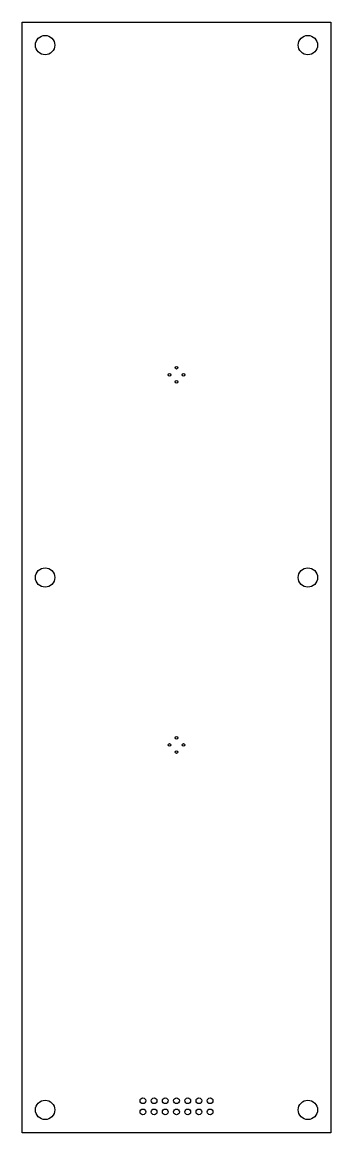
# Model space of a CAD drawing. Header units: millimetres. Extents: x 40 to 75, y -166 to -40.
import ezdxf

# ---------------------------------------------------------------- set-up
doc = ezdxf.new("R2010")
doc.units = ezdxf.units.MM
doc.layers.add('Edge.Cuts', color=254, linetype='CONTINUOUS', true_color=0xd0d2cd)

msp = doc.modelspace()

# ---------------------------------------------------------------- linework, layer by layer
at = {"layer": 'Edge.Cuts', "linetype": 'CONTINUOUS'}
for p, q in [((40, -40), (75, -40)), ((40, -166), (40, -40)), ((75, -40), (75, -166)), ((75, -166), (40, -166))]:
    msp.add_line(p, q, dxfattribs=at)
at = {"layer": 'Edge.Cuts'}
for centre, radius in [((42.6, -42.6), 1.1), ((72.4, -42.6), 1.1), ((57.5, -79.2), 0.15), ((56.7, -80), 0.15), ((58.3, -80), 0.15), ((57.5, -80.8), 0.15), ((42.6, -103), 1.1), ((72.4, -103), 1.1), ((56.7, -122), 0.15), ((57.5, -121.2), 0.15), ((58.3, -122), 0.15), ((57.5, -122.8), 0.15), ((42.6, -163.4), 1.1), ((53.69, -162.365), 0.325), ((54.96, -162.365), 0.325), ((56.23, -162.365), 0.325), ((57.5, -162.365), 0.325), ((58.77, -162.365), 0.325), ((60.04, -162.365), 0.325), ((61.31, -162.365), 0.325), ((72.4, -163.4), 1.1), ((53.69, -163.635), 0.325), ((54.96, -163.635), 0.325), ((56.23, -163.635), 0.325), ((57.5, -163.635), 0.325), ((58.77, -163.635), 0.325), ((60.04, -163.635), 0.325), ((61.31, -163.635), 0.325)]:
    msp.add_circle(centre, radius, dxfattribs=at)

doc.saveas('drawing.dxf')
